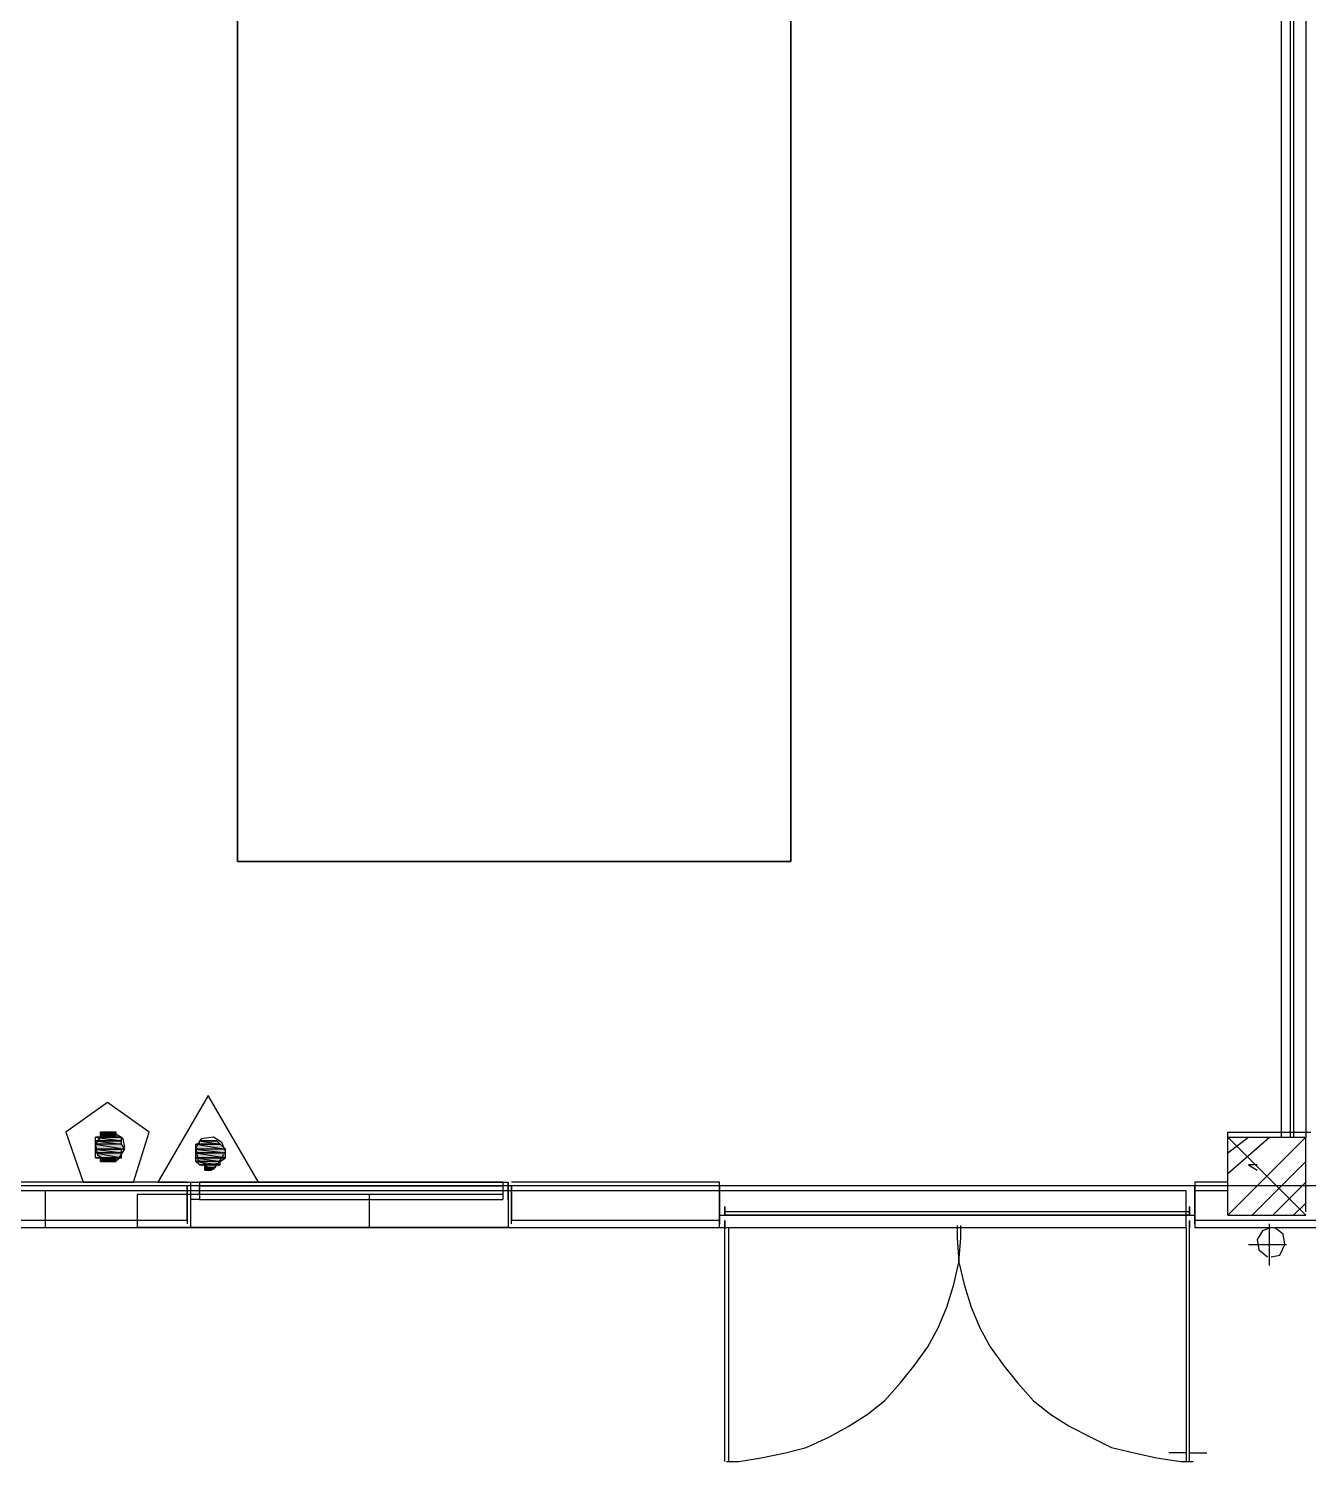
# Model space of a CAD drawing. Header units: millimetres. Extents: x 5 to 415, y 48 to 251.
# Drawn here: x 118.44 to 131.45, y 68.88 to 83.46 of the extents above; entities that cross this region are included whole.
import ezdxf

# ---------------------------------------------------------------- set-up
doc = ezdxf.new("R2010")
doc.units = ezdxf.units.MM
doc.layers.add('H', color=7, linetype='Continuous')
doc.layers.add('P', color=7, linetype='Continuous')

msp = doc.modelspace()

# ---------------------------------------------------------------- hatches: boundary and pattern name
at = {"layer": 'H', "linetype": 'Continuous'}
for points in [[(119.133, 72.143), (119.133, 72.178), (119.38, 72.178), (119.38, 72.143), (119.133, 72.143)], [(119.168, 72.178), (119.168, 72.231), (119.327, 72.231), (119.327, 72.178), (119.168, 72.178)], [(119.133, 72.09), (119.133, 72.143), (119.38, 72.143), (119.38, 72.09), (119.133, 72.09)], [(119.133, 72.055), (119.133, 72.09), (119.38, 72.09), (119.415, 72.055), (119.133, 72.055)], [(119.133, 72.002), (119.133, 72.055), (119.38, 72.055), (119.38, 72.002), (119.133, 72.002)], [(120.138, 72.055), (120.138, 72.09), (120.385, 72.09), (120.438, 72.055), (120.138, 72.055)], [(120.138, 72.002), (120.138, 72.055), (120.438, 72.055), (120.438, 72.002), (120.138, 72.002)], [(120.191, 72.09), (120.191, 72.143), (120.35, 72.143), (120.385, 72.09), (120.191, 72.09)], [(119.133, 71.967), (119.133, 72.002), (119.38, 72.002), (119.38, 71.967), (119.133, 71.967)], [(119.168, 71.931), (119.168, 71.967), (119.327, 71.967), (119.327, 71.931), (119.168, 71.931)], [(120.138, 71.967), (120.138, 72.002), (120.438, 72.002), (120.438, 71.967), (120.138, 71.967)], [(120.138, 71.931), (120.138, 71.967), (120.438, 71.967), (120.385, 71.931), (120.138, 71.931)], [(120.191, 71.878), (120.138, 71.931), (120.385, 71.931), (120.385, 71.878), (120.191, 71.878)], [(120.227, 71.843), (120.227, 71.878), (120.35, 71.878), (120.315, 71.843), (120.227, 71.843)]]:
    msp.add_hatch(color=256, dxfattribs=at).paths.add_polyline_path(points)

# ---------------------------------------------------------------- linework, layer by layer
at = {"layer": 'P'}
for points in [[(120.562, 92.163), (120.562, 74.983)], [(120.562, 74.983), (120.562, 92.163)], [(120.562, 74.983), (120.562, 92.163)], [(126.189, 74.983), (126.189, 92.163)], [(126.189, 92.163), (126.189, 74.983)], [(126.189, 92.163), (126.189, 74.983)], [(131.18, 72.178), (131.18, 86.66)], [(131.269, 86.66), (131.269, 72.178)], [(131.304, 86.66), (131.304, 72.178)], [(131.427, 86.66), (131.427, 72.178)], [(131.269, 86.572), (131.269, 72.231)], [(120.562, 74.983), (126.189, 74.983)], [(126.189, 74.983), (120.562, 74.983)], [(126.189, 74.983), (120.562, 74.983)], [(120.262, 72.602), (119.75, 71.72)], [(120.773, 71.72), (120.262, 72.602)], [(119.239, 72.531), (118.816, 72.231)], [(119.662, 72.231), (119.239, 72.531)], [(118.816, 72.231), (118.992, 71.72)], [(119.186, 72.214), (119.115, 72.108)], [(119.38, 72.178), (119.115, 72.178)], [(119.115, 72.178), (119.168, 72.178)], [(119.38, 72.178), (119.115, 72.178)], [(119.115, 72.178), (119.38, 72.143)], [(119.115, 72.178), (119.38, 72.143)], [(119.115, 72.143), (119.115, 72.178)], [(119.327, 72.231), (119.168, 72.231)], [(119.168, 72.231), (119.204, 72.231)], [(119.327, 72.231), (119.168, 72.231)], [(119.168, 72.231), (119.327, 72.178)], [(119.168, 72.231), (119.327, 72.178)], [(119.168, 72.178), (119.168, 72.231)], [(119.327, 72.178), (119.168, 72.178)], [(119.327, 72.178), (119.168, 72.178)], [(119.168, 72.178), (119.38, 72.178)], [(119.168, 72.178), (119.38, 72.178)], [(119.292, 72.231), (119.186, 72.214)], [(119.239, 72.231), (119.204, 72.231)], [(119.204, 72.231), (119.239, 72.231)], [(119.292, 72.231), (119.204, 72.231)], [(119.204, 72.231), (119.327, 72.231)], [(119.204, 72.231), (119.327, 72.231)], [(119.398, 72.161), (119.292, 72.231)], [(119.292, 72.231), (119.292, 72.231)], [(119.292, 72.231), (119.292, 72.231)], [(119.327, 72.231), (119.292, 72.231)], [(119.327, 72.178), (119.327, 72.231)], [(119.38, 72.178), (119.327, 72.178)], [(119.38, 72.143), (119.38, 72.178)], [(119.503, 71.72), (119.662, 72.231)], [(120.315, 72.178), (120.191, 72.161)], [(120.403, 72.125), (120.315, 72.178)], [(130.634, 71.385), (130.634, 72.231)], [(130.634, 72.231), (131.48, 72.231)], [(130.634, 72.02), (130.845, 72.178)], [(130.634, 71.808), (131.057, 72.178)], [(130.634, 72.178), (131.427, 72.178)], [(130.634, 71.42), (130.634, 72.178)], [(131.427, 72.178), (130.634, 71.385)], [(130.634, 72.178), (131.427, 71.385)], [(131.427, 71.42), (131.427, 72.178)], [(119.38, 72.143), (119.115, 72.143)], [(119.38, 72.143), (119.115, 72.143)], [(119.115, 72.143), (119.38, 72.143)], [(119.115, 72.143), (119.38, 72.143)], [(119.38, 72.143), (119.115, 72.143)], [(119.38, 72.143), (119.115, 72.143)], [(119.115, 72.143), (119.38, 72.108)], [(119.115, 72.143), (119.38, 72.108)], [(119.115, 72.108), (119.115, 72.143)], [(119.115, 72.108), (119.133, 72.002)], [(119.38, 72.108), (119.115, 72.108)], [(119.38, 72.108), (119.115, 72.108)], [(119.115, 72.108), (119.415, 72.055)], [(119.115, 72.108), (119.415, 72.055)], [(119.115, 72.055), (119.115, 72.108)], [(119.415, 72.055), (119.115, 72.055)], [(119.38, 72.055), (119.115, 72.055)], [(119.115, 72.055), (119.38, 72.055)], [(119.38, 72.055), (119.115, 72.055)], [(119.115, 72.055), (119.415, 72.055)], [(119.38, 72.055), (119.115, 72.055)], [(119.115, 72.055), (119.38, 72.02)], [(119.115, 72.055), (119.38, 72.02)], [(119.115, 72.02), (119.115, 72.055)], [(119.38, 72.02), (119.115, 72.02)], [(119.38, 72.02), (119.115, 72.02)], [(119.115, 72.02), (119.38, 72.02)], [(119.115, 72.02), (119.38, 72.02)], [(119.38, 72.02), (119.115, 72.02)], [(119.38, 72.02), (119.115, 72.02)], [(119.115, 72.02), (119.38, 71.967)], [(119.115, 72.02), (119.38, 71.967)], [(119.115, 71.967), (119.115, 72.02)], [(119.345, 71.949), (119.415, 72.055)], [(119.38, 72.143), (119.38, 72.143)], [(119.38, 72.143), (119.38, 72.143)], [(119.38, 72.108), (119.38, 72.143)], [(119.415, 72.055), (119.38, 72.108)], [(119.415, 72.055), (119.38, 72.055)], [(119.38, 72.02), (119.38, 72.055)], [(119.38, 72.02), (119.38, 72.02)], [(119.38, 72.02), (119.38, 72.02)], [(119.38, 71.967), (119.38, 72.02)], [(119.415, 72.073), (119.398, 72.161)], [(120.191, 72.161), (120.138, 72.073)], [(120.174, 72.108), (120.138, 72.108)], [(120.138, 72.108), (120.385, 72.108)], [(120.385, 72.108), (120.138, 72.108)], [(120.138, 72.108), (120.438, 72.055)], [(120.138, 72.108), (120.438, 72.055)], [(120.138, 72.055), (120.138, 72.108)], [(120.138, 72.073), (120.156, 71.949)], [(120.438, 72.055), (120.138, 72.055)], [(120.438, 72.055), (120.138, 72.055)], [(120.138, 72.055), (120.438, 72.02)], [(120.138, 72.055), (120.438, 72.02)], [(120.138, 72.02), (120.138, 72.055)], [(120.438, 72.02), (120.138, 72.02)], [(120.438, 72.02), (120.138, 72.02)], [(120.138, 72.02), (120.438, 72.02)], [(120.138, 72.02), (120.438, 72.02)], [(120.438, 72.02), (120.138, 72.02)], [(120.438, 72.02), (120.138, 72.02)], [(120.138, 72.02), (120.438, 71.967)], [(120.138, 72.02), (120.438, 71.967)], [(120.138, 71.967), (120.138, 72.02)], [(120.35, 72.143), (120.174, 72.143)], [(120.174, 72.143), (120.227, 72.143)], [(120.35, 72.143), (120.174, 72.143)], [(120.174, 72.143), (120.385, 72.108)], [(120.174, 72.143), (120.385, 72.108)], [(120.174, 72.108), (120.174, 72.143)], [(120.385, 72.108), (120.174, 72.108)], [(120.385, 72.108), (120.174, 72.108)], [(120.174, 72.108), (120.385, 72.108)], [(120.385, 72.108), (120.174, 72.108)], [(120.262, 72.143), (120.227, 72.143)], [(120.227, 72.143), (120.262, 72.143)], [(120.35, 72.143), (120.227, 72.143)], [(120.227, 72.143), (120.35, 72.143)], [(120.35, 72.143), (120.227, 72.143)], [(120.227, 72.143), (120.297, 72.143)], [(120.35, 72.143), (120.227, 72.143)], [(120.227, 72.143), (120.35, 72.143)], [(120.227, 72.143), (120.35, 72.143)], [(120.297, 72.143), (120.297, 72.143)], [(120.297, 72.143), (120.297, 72.143)], [(120.297, 72.143), (120.35, 72.143)], [(120.35, 72.143), (120.35, 72.143)], [(120.385, 72.108), (120.35, 72.143)], [(120.385, 72.108), (120.385, 72.108)], [(120.438, 72.055), (120.385, 72.108)], [(120.438, 72.037), (120.403, 72.125)], [(120.438, 72.02), (120.438, 72.055)], [(120.438, 72.02), (120.438, 72.02)], [(120.438, 72.02), (120.438, 72.02)], [(120.438, 71.967), (120.438, 72.02)], [(119.38, 71.967), (119.115, 71.967)], [(119.38, 71.967), (119.115, 71.967)], [(119.115, 71.967), (119.327, 71.967)], [(119.115, 71.967), (119.327, 71.967)], [(119.168, 71.967), (119.115, 71.967)], [(119.133, 72.002), (119.239, 71.931)], [(119.327, 71.967), (119.168, 71.967)], [(119.327, 71.967), (119.168, 71.967)], [(119.168, 71.967), (119.327, 71.931)], [(119.168, 71.967), (119.327, 71.931)], [(119.168, 71.931), (119.168, 71.967)], [(119.327, 71.931), (119.168, 71.931)], [(119.327, 71.931), (119.168, 71.931)], [(119.168, 71.931), (119.292, 71.931)], [(119.168, 71.931), (119.292, 71.931)], [(119.204, 71.931), (119.168, 71.931)], [(119.292, 71.931), (119.204, 71.931)], [(119.239, 71.931), (119.204, 71.931)], [(119.204, 71.931), (119.239, 71.931)], [(119.239, 71.931), (119.345, 71.949)], [(119.239, 71.931), (119.292, 71.931)], [(119.292, 71.931), (119.239, 71.931)], [(119.292, 71.931), (119.327, 71.931)], [(119.327, 71.967), (119.38, 71.967)], [(119.327, 71.931), (119.327, 71.967)], [(120.438, 71.967), (120.138, 71.967)], [(120.438, 71.967), (120.138, 71.967)], [(120.138, 71.967), (120.438, 71.967)], [(120.138, 71.967), (120.438, 71.967)], [(120.438, 71.967), (120.138, 71.967)], [(120.438, 71.967), (120.138, 71.967)], [(120.138, 71.967), (120.385, 71.931)], [(120.138, 71.967), (120.385, 71.931)], [(120.138, 71.931), (120.138, 71.967)], [(120.385, 71.931), (120.138, 71.931)], [(120.385, 71.931), (120.138, 71.931)], [(120.138, 71.931), (120.385, 71.896)], [(120.138, 71.931), (120.385, 71.896)], [(120.174, 71.896), (120.138, 71.931)], [(120.156, 71.949), (120.244, 71.896)], [(120.385, 71.896), (120.174, 71.896)], [(120.35, 71.896), (120.174, 71.896)], [(120.174, 71.896), (120.35, 71.896)], [(120.35, 71.896), (120.174, 71.896)], [(120.174, 71.896), (120.385, 71.896)], [(120.35, 71.896), (120.174, 71.896)], [(120.174, 71.896), (120.35, 71.896)], [(120.174, 71.896), (120.35, 71.896)], [(120.227, 71.896), (120.174, 71.896)], [(120.35, 71.896), (120.227, 71.896)], [(120.35, 71.896), (120.227, 71.896)], [(120.227, 71.896), (120.297, 71.843)], [(120.227, 71.896), (120.297, 71.843)], [(120.227, 71.843), (120.227, 71.896)], [(120.244, 71.896), (120.368, 71.914)], [(120.297, 71.843), (120.35, 71.896)], [(120.385, 71.896), (120.35, 71.896)], [(120.35, 71.896), (120.35, 71.896)], [(120.368, 71.914), (120.421, 72.002)], [(120.385, 71.931), (120.438, 71.967)], [(120.385, 71.896), (120.385, 71.931)], [(120.438, 71.967), (120.438, 71.967)], [(120.438, 71.967), (120.438, 71.967)], [(130.933, 71.896), (130.845, 71.896)], [(130.845, 71.896), (130.933, 71.843)], [(130.881, 71.385), (131.427, 71.931)], [(120.297, 71.843), (120.227, 71.843)], [(120.297, 71.843), (120.227, 71.843)], [(120.227, 71.843), (120.262, 71.843)], [(120.227, 71.843), (120.297, 71.843)], [(120.297, 71.843), (120.227, 71.843)], [(120.262, 71.843), (120.297, 71.843)], [(120.297, 71.843), (120.297, 71.843)], [(393.982, 71.684), (38.858, 71.684)], [(120.05, 71.72), (118.269, 71.72)], [(120.05, 71.632), (118.269, 71.632)], [(130.21, 71.632), (118.604, 71.632)], [(118.604, 71.632), (118.604, 71.261)], [(118.992, 71.72), (119.503, 71.72)], [(121.902, 71.596), (119.539, 71.596)], [(119.539, 71.596), (119.539, 71.261)], [(119.75, 71.72), (120.773, 71.72)], [(120.05, 71.332), (120.05, 71.684)], [(120.05, 71.684), (120.05, 71.296)], [(120.086, 71.72), (123.313, 71.72)], [(120.086, 71.543), (120.086, 71.72)], [(120.086, 71.72), (120.174, 71.72)], [(120.086, 71.261), (120.086, 71.72)], [(120.174, 71.72), (120.174, 71.543)], [(123.261, 71.72), (120.174, 71.72)], [(120.174, 71.684), (123.261, 71.684)], [(120.174, 71.596), (120.174, 71.684)], [(123.261, 71.596), (120.174, 71.596)], [(121.902, 71.261), (121.902, 71.596)], [(123.261, 71.72), (123.261, 71.543)], [(123.261, 71.684), (123.261, 71.596)], [(123.313, 71.543), (123.313, 71.72)], [(123.313, 71.72), (123.313, 71.261)], [(125.465, 71.72), (123.349, 71.72)], [(123.349, 71.684), (123.349, 71.332)], [(123.349, 71.296), (123.349, 71.684)], [(125.465, 71.632), (123.349, 71.632)], [(125.465, 71.261), (125.465, 71.72)], [(125.465, 71.684), (125.465, 71.296)], [(125.465, 71.296), (125.465, 71.684)], [(125.465, 71.684), (125.465, 71.296)], [(125.465, 71.684), (125.465, 71.296)], [(125.465, 71.684), (125.465, 71.296)], [(130.21, 71.261), (130.21, 71.632)], [(130.298, 71.72), (130.298, 71.261)], [(130.634, 71.72), (130.298, 71.72)], [(130.298, 71.684), (130.298, 71.296)], [(130.298, 71.296), (130.298, 71.684)], [(130.298, 71.684), (130.298, 71.296)], [(130.298, 71.296), (130.298, 71.684)], [(130.298, 71.296), (130.298, 71.684)], [(130.634, 71.632), (130.298, 71.632)], [(131.092, 71.385), (131.427, 71.72)], [(120.174, 71.543), (120.086, 71.543)], [(120.174, 71.543), (123.261, 71.543)], [(125.465, 71.473), (125.465, 71.296)], [(125.465, 71.296), (125.465, 71.473)], [(125.518, 71.473), (125.518, 71.385)], [(125.518, 71.385), (125.518, 71.473)], [(130.246, 71.473), (130.246, 71.385)], [(130.246, 71.385), (130.246, 71.473)], [(130.298, 71.473), (130.298, 71.296)], [(130.298, 71.296), (130.298, 71.473)], [(131.304, 71.385), (131.427, 71.508)], [(120.05, 71.332), (108.232, 71.332)], [(125.465, 71.332), (123.349, 71.332)], [(125.465, 71.385), (130.298, 71.385)], [(130.246, 71.42), (125.518, 71.42)], [(130.246, 71.385), (125.518, 71.385)], [(125.518, 71.261), (125.518, 71.332)], [(125.518, 71.332), (125.518, 71.261)], [(130.246, 71.261), (130.246, 71.332)], [(130.246, 71.332), (130.246, 71.261)], [(144.639, 71.332), (130.298, 71.332)], [(130.634, 71.385), (131.427, 71.385)], [(131.057, 70.873), (131.057, 71.296)], [(108.232, 71.261), (120.05, 71.261)], [(118.604, 71.261), (130.21, 71.261)], [(121.902, 71.261), (119.539, 71.261)], [(123.313, 71.261), (120.086, 71.261)], [(123.349, 71.261), (125.465, 71.261)], [(125.518, 68.88), (125.518, 71.261)], [(125.554, 71.261), (125.554, 68.88)], [(127.882, 71.279), (127.882, 71.155)], [(127.882, 71.155), (127.9, 70.908)], [(127.9, 70.908), (127.917, 71.155)], [(127.917, 71.155), (127.917, 71.279)], [(130.21, 71.261), (130.21, 68.88)], [(130.246, 68.88), (130.246, 71.261)], [(130.298, 71.261), (144.639, 71.261)], [(130.986, 71.226), (130.933, 71.138)], [(131.075, 71.261), (130.986, 71.226)], [(131.198, 71.191), (131.11, 71.261)], [(131.216, 71.085), (131.198, 71.191)], [(130.845, 71.085), (131.233, 71.085)], [(130.933, 71.138), (130.951, 71.032)], [(130.951, 71.032), (131.039, 70.961)], [(131.163, 70.979), (131.216, 71.085)], [(127.847, 70.679), (127.9, 70.908)], [(127.9, 70.908), (127.953, 70.679)], [(131.075, 70.961), (131.163, 70.979)], [(127.776, 70.45), (127.847, 70.679)], [(127.953, 70.679), (128.023, 70.45)], [(127.688, 70.238), (127.776, 70.45)], [(128.023, 70.45), (128.111, 70.238)], [(127.582, 70.044), (127.688, 70.238)], [(128.111, 70.238), (128.217, 70.044)], [(127.441, 69.85), (127.582, 70.044)], [(128.217, 70.044), (128.358, 69.85)], [(127.3, 69.674), (127.441, 69.85)], [(128.358, 69.85), (128.499, 69.674)], [(127.141, 69.497), (127.3, 69.674)], [(128.499, 69.674), (128.658, 69.497)], [(126.965, 69.356), (127.141, 69.497)], [(128.658, 69.497), (128.834, 69.356)], [(126.771, 69.233), (126.965, 69.356)], [(128.834, 69.356), (129.028, 69.233)], [(126.347, 69.021), (126.577, 69.127)], [(126.577, 69.127), (126.771, 69.233)], [(129.028, 69.233), (129.24, 69.127)], [(129.24, 69.127), (129.452, 69.021)], [(125.889, 68.915), (126.136, 68.968)], [(126.136, 68.968), (126.347, 69.021)], [(129.452, 69.021), (129.681, 68.968)], [(129.681, 68.968), (129.91, 68.915)], [(130.21, 68.968), (130.034, 68.968)], [(130.246, 68.968), (130.422, 68.968)], [(125.536, 68.88), (125.659, 68.88)], [(125.659, 68.88), (125.889, 68.915)], [(129.91, 68.915), (130.157, 68.88)], [(130.157, 68.88), (130.281, 68.88)]]:
    msp.add_lwpolyline(points, dxfattribs=at)

doc.saveas('drawing.dxf')
